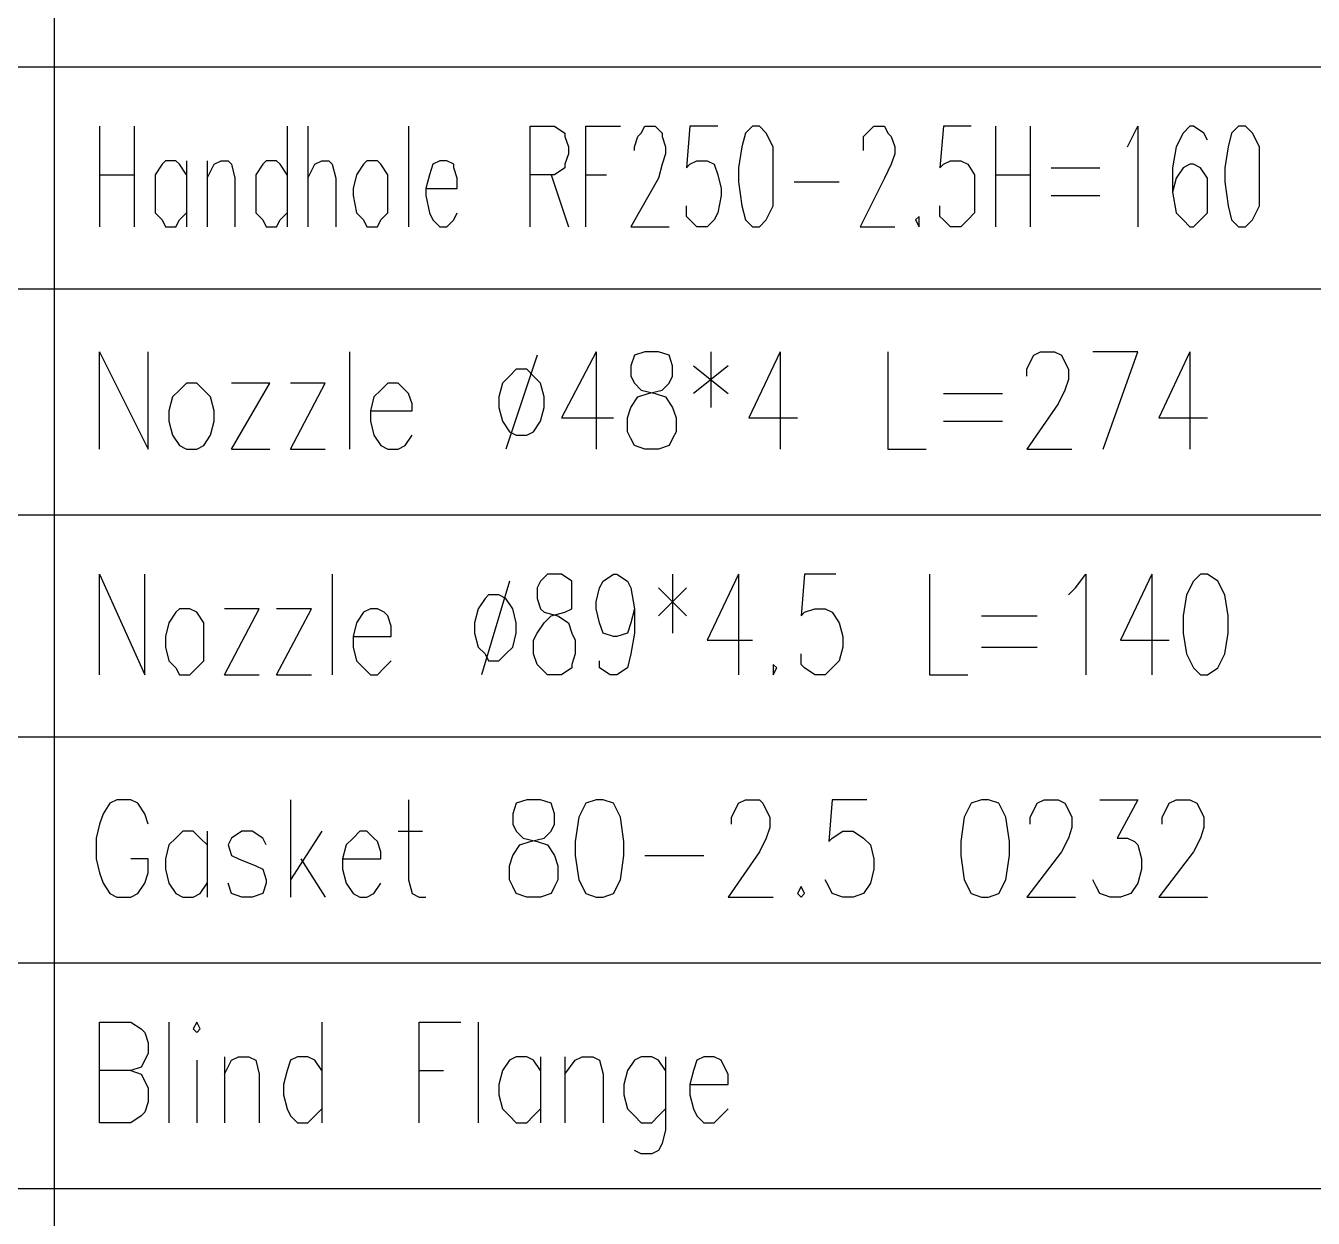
# Model space of a CAD drawing. Extents: x 0.28 to 3.47, y 0.29 to 4.81.
# Drawn here: x 2.6998 to 2.947, y 1.2483 to 1.4773 of the extents above; entities that cross this region are included whole.
import ezdxf

# ---------------------------------------------------------------- set-up
doc = ezdxf.new("R2010")
doc.units = 0
doc.header["$MEASUREMENT"] = 0
doc.linetypes.add('AUSGEZOGEN', pattern=[0])
doc.layers.get('0').update_dxf_attribs({"linetype": 'AUSGEZOGEN'})

msp = doc.modelspace()

# ---------------------------------------------------------------- linework, layer by layer
for points in [[(2.70533, 1.46933), (2.70533, 1.51267)], [(3.42067, 1.46933), (2.45267, 1.46933)], [(2.70533, 1.42667), (2.70533, 1.46933)], [(2.714, 1.458), (2.714, 1.43867)], [(2.72067, 1.458), (2.72067, 1.43867)], [(2.75, 1.458), (2.75, 1.43867)], [(2.754, 1.458), (2.754, 1.43867)], [(2.77333, 1.458), (2.77333, 1.43867)], [(2.79667, 1.43867), (2.79667, 1.458), (2.79667, 1.458), (2.80133, 1.458), (2.80133, 1.458), (2.80333, 1.45667), (2.80333, 1.45667), (2.80333, 1.456), (2.80333, 1.456), (2.804, 1.454), (2.804, 1.454), (2.804, 1.45267), (2.804, 1.45267), (2.80333, 1.45067), (2.80333, 1.45067), (2.80333, 1.45), (2.80333, 1.45), (2.80133, 1.44867), (2.80133, 1.44867), (2.79667, 1.44867)], [(2.80733, 1.43867), (2.80733, 1.458), (2.80733, 1.458), (2.814, 1.458)], [(2.81667, 1.45333), (2.81667, 1.454), (2.81667, 1.454), (2.81733, 1.456), (2.81733, 1.456), (2.818, 1.45667), (2.818, 1.45667), (2.81867, 1.458), (2.81867, 1.458), (2.82067, 1.458), (2.82067, 1.458), (2.822, 1.45667), (2.822, 1.45667), (2.822, 1.456), (2.822, 1.456), (2.82267, 1.454), (2.82267, 1.454), (2.82267, 1.45267), (2.82267, 1.45267), (2.822, 1.45067), (2.822, 1.45067), (2.82133, 1.448), (2.82133, 1.448), (2.816, 1.43867), (2.816, 1.43867), (2.82333, 1.43867)], [(2.83267, 1.458), (2.82733, 1.458), (2.82733, 1.458), (2.82667, 1.45), (2.82667, 1.45), (2.82733, 1.45067), (2.82733, 1.45067), (2.82867, 1.45133), (2.82867, 1.45133), (2.83067, 1.45133), (2.83067, 1.45133), (2.832, 1.45067), (2.832, 1.45067), (2.83267, 1.44867), (2.83267, 1.44867), (2.83333, 1.446), (2.83333, 1.446), (2.83333, 1.44467), (2.83333, 1.44467), (2.83267, 1.44133), (2.83267, 1.44133), (2.832, 1.44), (2.832, 1.44), (2.83067, 1.43867), (2.83067, 1.43867), (2.82867, 1.43867), (2.82867, 1.43867), (2.82733, 1.44), (2.82733, 1.44), (2.82667, 1.44067), (2.82667, 1.44067), (2.82667, 1.44267)], [(2.83933, 1.458), (2.838, 1.45667), (2.838, 1.45667), (2.83733, 1.454), (2.83733, 1.454), (2.83667, 1.45), (2.83667, 1.45), (2.83667, 1.44733), (2.83667, 1.44733), (2.83733, 1.44267), (2.83733, 1.44267), (2.838, 1.44), (2.838, 1.44), (2.83933, 1.43867), (2.83933, 1.43867), (2.84067, 1.43867), (2.84067, 1.43867), (2.842, 1.44), (2.842, 1.44), (2.84333, 1.44267), (2.84333, 1.44267), (2.84333, 1.454), (2.84333, 1.454), (2.842, 1.45667), (2.842, 1.45667), (2.84067, 1.458), (2.84067, 1.458), (2.83933, 1.458), (2.83933, 1.458)], [(2.86067, 1.45333), (2.86067, 1.456), (2.86067, 1.456), (2.86133, 1.45667), (2.86133, 1.45667), (2.86267, 1.458), (2.86267, 1.458), (2.86467, 1.458), (2.86467, 1.458), (2.86533, 1.45667), (2.86533, 1.45667), (2.866, 1.456), (2.866, 1.456), (2.86667, 1.454), (2.86667, 1.454), (2.86667, 1.45267), (2.86667, 1.45267), (2.866, 1.45067), (2.866, 1.45067), (2.86467, 1.448), (2.86467, 1.448), (2.86, 1.43867), (2.86, 1.43867), (2.86667, 1.43867)], [(2.88133, 1.458), (2.876, 1.458), (2.876, 1.458), (2.87533, 1.45), (2.87533, 1.45), (2.876, 1.45067), (2.876, 1.45067), (2.87733, 1.45133), (2.87733, 1.45133), (2.87933, 1.45133), (2.87933, 1.45133), (2.88067, 1.45067), (2.88067, 1.45067), (2.882, 1.44867), (2.882, 1.44867), (2.882, 1.44133), (2.882, 1.44133), (2.88067, 1.44), (2.88067, 1.44), (2.87933, 1.43867), (2.87933, 1.43867), (2.87733, 1.43867), (2.87733, 1.43867), (2.876, 1.44), (2.876, 1.44), (2.87533, 1.44067), (2.87533, 1.44067), (2.87533, 1.44267)], [(2.886, 1.458), (2.886, 1.43867)], [(2.89267, 1.458), (2.89267, 1.43867)], [(2.91133, 1.454), (2.912, 1.45533), (2.912, 1.45533), (2.91333, 1.458), (2.91333, 1.458), (2.91333, 1.43867)], [(2.92667, 1.45533), (2.926, 1.45667), (2.926, 1.45667), (2.924, 1.458), (2.924, 1.458), (2.92333, 1.458), (2.92333, 1.458), (2.922, 1.45667), (2.922, 1.45667), (2.92067, 1.454), (2.92067, 1.454), (2.92, 1.45), (2.92, 1.45), (2.92, 1.44533), (2.92, 1.44533), (2.92067, 1.44133), (2.92067, 1.44133), (2.922, 1.44), (2.922, 1.44), (2.92333, 1.43867), (2.92333, 1.43867), (2.924, 1.43867), (2.924, 1.43867), (2.92533, 1.44), (2.92533, 1.44), (2.92667, 1.44133), (2.92667, 1.44133), (2.92667, 1.448), (2.92667, 1.448), (2.92533, 1.45), (2.92533, 1.45), (2.924, 1.45067), (2.924, 1.45067), (2.92333, 1.45067), (2.92333, 1.45067), (2.922, 1.45), (2.922, 1.45), (2.92067, 1.448), (2.92067, 1.448), (2.92, 1.44533)], [(2.93267, 1.458), (2.93133, 1.45667), (2.93133, 1.45667), (2.93067, 1.454), (2.93067, 1.454), (2.93, 1.45), (2.93, 1.45), (2.93, 1.44733), (2.93, 1.44733), (2.93067, 1.44267), (2.93067, 1.44267), (2.93133, 1.44), (2.93133, 1.44), (2.93267, 1.43867), (2.93267, 1.43867), (2.934, 1.43867), (2.934, 1.43867), (2.93533, 1.44), (2.93533, 1.44), (2.93667, 1.44267), (2.93667, 1.44267), (2.93667, 1.454), (2.93667, 1.454), (2.93533, 1.45667), (2.93533, 1.45667), (2.934, 1.458), (2.934, 1.458), (2.93267, 1.458), (2.93267, 1.458)], [(2.73067, 1.44867), (2.72933, 1.45067), (2.72933, 1.45067), (2.72867, 1.45133), (2.72867, 1.45133), (2.72667, 1.45133), (2.72667, 1.45133), (2.726, 1.45067), (2.726, 1.45067), (2.72467, 1.44867), (2.72467, 1.44867), (2.72467, 1.44133), (2.72467, 1.44133), (2.726, 1.44), (2.726, 1.44), (2.72667, 1.43867), (2.72667, 1.43867), (2.72867, 1.43867), (2.72867, 1.43867), (2.72933, 1.44), (2.72933, 1.44), (2.73067, 1.44133)], [(2.73067, 1.45133), (2.73067, 1.43867)], [(2.73467, 1.45133), (2.73467, 1.43867)], [(2.73467, 1.448), (2.736, 1.45067), (2.736, 1.45067), (2.73733, 1.45133), (2.73733, 1.45133), (2.73867, 1.45133), (2.73867, 1.45133), (2.73933, 1.45067), (2.73933, 1.45067), (2.74, 1.448), (2.74, 1.448), (2.74, 1.43867)], [(2.75, 1.44867), (2.74867, 1.45067), (2.74867, 1.45067), (2.748, 1.45133), (2.748, 1.45133), (2.746, 1.45133), (2.746, 1.45133), (2.74533, 1.45067), (2.74533, 1.45067), (2.744, 1.44867), (2.744, 1.44867), (2.744, 1.44133), (2.744, 1.44133), (2.74533, 1.44), (2.74533, 1.44), (2.746, 1.43867), (2.746, 1.43867), (2.748, 1.43867), (2.748, 1.43867), (2.74867, 1.44), (2.74867, 1.44), (2.75, 1.44133)], [(2.754, 1.448), (2.75533, 1.45067), (2.75533, 1.45067), (2.75667, 1.45133), (2.75667, 1.45133), (2.758, 1.45133), (2.758, 1.45133), (2.75867, 1.45067), (2.75867, 1.45067), (2.75933, 1.448), (2.75933, 1.448), (2.75933, 1.43867)], [(2.76533, 1.45133), (2.76467, 1.45067), (2.76467, 1.45067), (2.76333, 1.44867), (2.76333, 1.44867), (2.76267, 1.446), (2.76267, 1.446), (2.76267, 1.44467), (2.76267, 1.44467), (2.76333, 1.44133), (2.76333, 1.44133), (2.76467, 1.44), (2.76467, 1.44), (2.76533, 1.43867), (2.76533, 1.43867), (2.76733, 1.43867), (2.76733, 1.43867), (2.768, 1.44), (2.768, 1.44), (2.76933, 1.44133), (2.76933, 1.44133), (2.76933, 1.44867), (2.76933, 1.44867), (2.768, 1.45067), (2.768, 1.45067), (2.76733, 1.45133), (2.76733, 1.45133), (2.76533, 1.45133), (2.76533, 1.45133)], [(2.77667, 1.446), (2.78267, 1.446), (2.78267, 1.446), (2.78267, 1.448), (2.78267, 1.448), (2.782, 1.45), (2.782, 1.45), (2.782, 1.45067), (2.782, 1.45067), (2.78067, 1.45133), (2.78067, 1.45133), (2.77933, 1.45133), (2.77933, 1.45133), (2.778, 1.45067), (2.778, 1.45067), (2.77733, 1.44867), (2.77733, 1.44867), (2.77667, 1.446), (2.77667, 1.446), (2.77667, 1.44467), (2.77667, 1.44467), (2.77733, 1.44133), (2.77733, 1.44133), (2.778, 1.44), (2.778, 1.44), (2.77933, 1.43867), (2.77933, 1.43867), (2.78067, 1.43867), (2.78067, 1.43867), (2.782, 1.44), (2.782, 1.44), (2.78267, 1.44133)], [(2.714, 1.44867), (2.72067, 1.44867)], [(2.80067, 1.44867), (2.804, 1.43867)], [(2.80733, 1.44867), (2.81133, 1.44867)], [(2.886, 1.44867), (2.89267, 1.44867)], [(2.89667, 1.45), (2.906, 1.45)], [(2.84733, 1.44733), (2.856, 1.44733)], [(2.89667, 1.44467), (2.906, 1.44467)], [(2.87133, 1.44067), (2.87067, 1.44), (2.87067, 1.44), (2.87133, 1.43867), (2.87133, 1.43867), (2.87133, 1.44067), (2.87133, 1.44067)], [(3.42067, 1.42667), (2.45267, 1.42667)], [(2.70533, 1.38333), (2.70533, 1.42667)], [(2.714, 1.396), (2.714, 1.41467), (2.714, 1.41467), (2.72333, 1.396), (2.72333, 1.396), (2.72333, 1.41467)], [(2.762, 1.41467), (2.762, 1.396)], [(2.798, 1.414), (2.792, 1.396)], [(2.80933, 1.41467), (2.80267, 1.402), (2.80267, 1.402), (2.81267, 1.402)], [(2.80933, 1.41467), (2.80933, 1.396)], [(2.81867, 1.41467), (2.81667, 1.414), (2.81667, 1.414), (2.816, 1.412), (2.816, 1.412), (2.816, 1.41), (2.816, 1.41), (2.81667, 1.40867), (2.81667, 1.40867), (2.818, 1.40733), (2.818, 1.40733), (2.82067, 1.40667), (2.82067, 1.40667), (2.82267, 1.406), (2.82267, 1.406), (2.824, 1.404), (2.824, 1.404), (2.82467, 1.402), (2.82467, 1.402), (2.82467, 1.39933), (2.82467, 1.39933), (2.824, 1.398), (2.824, 1.398), (2.82333, 1.39667), (2.82333, 1.39667), (2.82133, 1.396), (2.82133, 1.396), (2.81867, 1.396), (2.81867, 1.396), (2.81667, 1.39667), (2.81667, 1.39667), (2.816, 1.398), (2.816, 1.398), (2.81533, 1.39933), (2.81533, 1.39933), (2.81533, 1.402), (2.81533, 1.402), (2.816, 1.404), (2.816, 1.404), (2.81733, 1.406), (2.81733, 1.406), (2.81933, 1.40667), (2.81933, 1.40667), (2.822, 1.40733), (2.822, 1.40733), (2.82333, 1.40867), (2.82333, 1.40867), (2.824, 1.41), (2.824, 1.41), (2.824, 1.412), (2.824, 1.412), (2.82333, 1.414), (2.82333, 1.414), (2.82133, 1.41467), (2.82133, 1.41467), (2.81867, 1.41467), (2.81867, 1.41467)], [(2.83133, 1.41467), (2.83133, 1.404)], [(2.84467, 1.41467), (2.83867, 1.402), (2.83867, 1.402), (2.848, 1.402)], [(2.84467, 1.41467), (2.84467, 1.396)], [(2.86533, 1.41467), (2.86533, 1.396), (2.86533, 1.396), (2.87267, 1.396)], [(2.892, 1.41), (2.892, 1.41133), (2.892, 1.41133), (2.89267, 1.41267), (2.89267, 1.41267), (2.89333, 1.414), (2.89333, 1.414), (2.89467, 1.41467), (2.89467, 1.41467), (2.89733, 1.41467), (2.89733, 1.41467), (2.89867, 1.414), (2.89867, 1.414), (2.89933, 1.41267), (2.89933, 1.41267), (2.9, 1.41133), (2.9, 1.41133), (2.9, 1.40933), (2.9, 1.40933), (2.89933, 1.40733), (2.89933, 1.40733), (2.898, 1.40467), (2.898, 1.40467), (2.892, 1.396), (2.892, 1.396), (2.90067, 1.396)], [(2.90667, 1.396), (2.91333, 1.41467), (2.91333, 1.41467), (2.90467, 1.41467)], [(2.92333, 1.41467), (2.91733, 1.402), (2.91733, 1.402), (2.92667, 1.402)], [(2.92333, 1.41467), (2.92333, 1.396)], [(2.794, 1.41133), (2.79267, 1.41), (2.79267, 1.41), (2.79133, 1.40867), (2.79133, 1.40867), (2.79067, 1.406), (2.79067, 1.406), (2.79067, 1.404), (2.79067, 1.404), (2.79133, 1.40133), (2.79133, 1.40133), (2.79267, 1.39933), (2.79267, 1.39933), (2.794, 1.39867), (2.794, 1.39867), (2.796, 1.39867), (2.796, 1.39867), (2.79733, 1.39933), (2.79733, 1.39933), (2.79867, 1.40133), (2.79867, 1.40133), (2.79933, 1.404), (2.79933, 1.404), (2.79933, 1.406), (2.79933, 1.406), (2.79867, 1.40867), (2.79867, 1.40867), (2.79733, 1.41), (2.79733, 1.41), (2.796, 1.41133), (2.796, 1.41133), (2.794, 1.41133), (2.794, 1.41133)], [(2.828, 1.412), (2.83467, 1.40667)], [(2.83467, 1.412), (2.828, 1.40667)], [(2.73067, 1.40867), (2.72933, 1.40733), (2.72933, 1.40733), (2.728, 1.406), (2.728, 1.406), (2.72733, 1.40333), (2.72733, 1.40333), (2.72733, 1.40133), (2.72733, 1.40133), (2.728, 1.39867), (2.728, 1.39867), (2.72933, 1.39667), (2.72933, 1.39667), (2.73067, 1.396), (2.73067, 1.396), (2.73267, 1.396), (2.73267, 1.396), (2.734, 1.39667), (2.734, 1.39667), (2.73533, 1.39867), (2.73533, 1.39867), (2.736, 1.40133), (2.736, 1.40133), (2.736, 1.40333), (2.736, 1.40333), (2.73533, 1.406), (2.73533, 1.406), (2.734, 1.40733), (2.734, 1.40733), (2.73267, 1.40867), (2.73267, 1.40867), (2.73067, 1.40867), (2.73067, 1.40867)], [(2.73933, 1.396), (2.74667, 1.40867), (2.74667, 1.40867), (2.73933, 1.40867)], [(2.75067, 1.396), (2.75733, 1.40867), (2.75733, 1.40867), (2.75067, 1.40867)], [(2.766, 1.40333), (2.774, 1.40333), (2.774, 1.40333), (2.774, 1.40467), (2.774, 1.40467), (2.77333, 1.40667), (2.77333, 1.40667), (2.77267, 1.40733), (2.77267, 1.40733), (2.77133, 1.40867), (2.77133, 1.40867), (2.76933, 1.40867), (2.76933, 1.40867), (2.768, 1.40733), (2.768, 1.40733), (2.76667, 1.406), (2.76667, 1.406), (2.766, 1.40333), (2.766, 1.40333), (2.766, 1.40133), (2.766, 1.40133), (2.76667, 1.39867), (2.76667, 1.39867), (2.768, 1.39667), (2.768, 1.39667), (2.76933, 1.396), (2.76933, 1.396), (2.77133, 1.396), (2.77133, 1.396), (2.77267, 1.39667), (2.77267, 1.39667), (2.774, 1.39867)], [(2.876, 1.40667), (2.88733, 1.40667)], [(2.876, 1.40133), (2.88733, 1.40133)], [(2.73933, 1.396), (2.74667, 1.396)], [(2.75067, 1.396), (2.75733, 1.396)], [(3.42067, 1.38333), (2.45267, 1.38333)], [(2.70533, 1.34067), (2.70533, 1.38333)], [(2.714, 1.35267), (2.714, 1.372), (2.714, 1.372), (2.72267, 1.35267), (2.72267, 1.35267), (2.72267, 1.372)], [(2.75867, 1.372), (2.75867, 1.35267)], [(2.8, 1.372), (2.79867, 1.37067), (2.79867, 1.37067), (2.798, 1.36933), (2.798, 1.36933), (2.798, 1.36733), (2.798, 1.36733), (2.79867, 1.36533), (2.79867, 1.36533), (2.79933, 1.36467), (2.79933, 1.36467), (2.802, 1.364), (2.802, 1.364), (2.804, 1.36267), (2.804, 1.36267), (2.80467, 1.36067), (2.80467, 1.36067), (2.80533, 1.35933), (2.80533, 1.35933), (2.80533, 1.35667), (2.80533, 1.35667), (2.80467, 1.35467), (2.80467, 1.35467), (2.80467, 1.354), (2.80467, 1.354), (2.80267, 1.35267), (2.80267, 1.35267), (2.8, 1.35267), (2.8, 1.35267), (2.79867, 1.354), (2.79867, 1.354), (2.798, 1.35467), (2.798, 1.35467), (2.79733, 1.35667), (2.79733, 1.35667), (2.79733, 1.35933), (2.79733, 1.35933), (2.798, 1.36067), (2.798, 1.36067), (2.79933, 1.36267), (2.79933, 1.36267), (2.80067, 1.364), (2.80067, 1.364), (2.80333, 1.36467), (2.80333, 1.36467), (2.80467, 1.36533), (2.80467, 1.36533), (2.80467, 1.37067), (2.80467, 1.37067), (2.80267, 1.372), (2.80267, 1.372), (2.8, 1.372), (2.8, 1.372)], [(2.81667, 1.36533), (2.816, 1.36267), (2.816, 1.36267), (2.81533, 1.36067), (2.81533, 1.36067), (2.81333, 1.36), (2.81333, 1.36), (2.81267, 1.36), (2.81267, 1.36), (2.81067, 1.36067), (2.81067, 1.36067), (2.81, 1.36267), (2.81, 1.36267), (2.80933, 1.36533), (2.80933, 1.36533), (2.80933, 1.36667), (2.80933, 1.36667), (2.81, 1.36933), (2.81, 1.36933), (2.81067, 1.37067), (2.81067, 1.37067), (2.81267, 1.372), (2.81267, 1.372), (2.81333, 1.372), (2.81333, 1.372), (2.81533, 1.37067), (2.81533, 1.37067), (2.816, 1.36933), (2.816, 1.36933), (2.81667, 1.36533), (2.81667, 1.36533), (2.81667, 1.36067), (2.81667, 1.36067), (2.816, 1.35667), (2.816, 1.35667), (2.81533, 1.354), (2.81533, 1.354), (2.81333, 1.35267), (2.81333, 1.35267), (2.812, 1.35267), (2.812, 1.35267), (2.81, 1.354), (2.81, 1.354), (2.81, 1.35533)], [(2.824, 1.372), (2.824, 1.36067)], [(2.83667, 1.372), (2.83067, 1.35933), (2.83067, 1.35933), (2.83933, 1.35933)], [(2.83667, 1.372), (2.83667, 1.35267)], [(2.85533, 1.372), (2.84933, 1.372), (2.84933, 1.372), (2.84867, 1.364), (2.84867, 1.364), (2.84933, 1.36467), (2.84933, 1.36467), (2.85133, 1.36533), (2.85133, 1.36533), (2.85333, 1.36533), (2.85333, 1.36533), (2.85467, 1.36467), (2.85467, 1.36467), (2.856, 1.36267), (2.856, 1.36267), (2.85667, 1.36), (2.85667, 1.36), (2.85667, 1.358), (2.85667, 1.358), (2.856, 1.35533), (2.856, 1.35533), (2.85467, 1.354), (2.85467, 1.354), (2.85333, 1.35267), (2.85333, 1.35267), (2.85133, 1.35267), (2.85133, 1.35267), (2.84933, 1.354), (2.84933, 1.354), (2.84867, 1.35467), (2.84867, 1.35467), (2.84867, 1.35667)], [(2.87333, 1.372), (2.87333, 1.35267), (2.87333, 1.35267), (2.88067, 1.35267)], [(2.9, 1.368), (2.90133, 1.36933), (2.90133, 1.36933), (2.90333, 1.372), (2.90333, 1.372), (2.90333, 1.35267)], [(2.916, 1.372), (2.91, 1.35933), (2.91, 1.35933), (2.91933, 1.35933)], [(2.916, 1.372), (2.916, 1.35267)], [(2.92533, 1.372), (2.924, 1.37067), (2.924, 1.37067), (2.92267, 1.368), (2.92267, 1.368), (2.922, 1.364), (2.922, 1.364), (2.922, 1.36067), (2.922, 1.36067), (2.92267, 1.35667), (2.92267, 1.35667), (2.924, 1.354), (2.924, 1.354), (2.92533, 1.35267), (2.92533, 1.35267), (2.92667, 1.35267), (2.92667, 1.35267), (2.92867, 1.354), (2.92867, 1.354), (2.93, 1.35667), (2.93, 1.35667), (2.93067, 1.36067), (2.93067, 1.36067), (2.93067, 1.364), (2.93067, 1.364), (2.93, 1.368), (2.93, 1.368), (2.92867, 1.37067), (2.92867, 1.37067), (2.92667, 1.372), (2.92667, 1.372), (2.92533, 1.372), (2.92533, 1.372)], [(2.79267, 1.37067), (2.78733, 1.35267)], [(2.82133, 1.36933), (2.82667, 1.364)], [(2.82667, 1.36933), (2.82133, 1.364)], [(2.78867, 1.368), (2.788, 1.36733), (2.788, 1.36733), (2.78667, 1.36533), (2.78667, 1.36533), (2.786, 1.36267), (2.786, 1.36267), (2.786, 1.36067), (2.786, 1.36067), (2.78667, 1.358), (2.78667, 1.358), (2.788, 1.35667), (2.788, 1.35667), (2.78867, 1.35533), (2.78867, 1.35533), (2.79067, 1.35533), (2.79067, 1.35533), (2.792, 1.35667), (2.792, 1.35667), (2.79333, 1.358), (2.79333, 1.358), (2.794, 1.36067), (2.794, 1.36067), (2.794, 1.36267), (2.794, 1.36267), (2.79333, 1.36533), (2.79333, 1.36533), (2.792, 1.36733), (2.792, 1.36733), (2.79067, 1.368), (2.79067, 1.368), (2.78867, 1.368), (2.78867, 1.368)], [(2.72933, 1.36533), (2.72867, 1.36467), (2.72867, 1.36467), (2.72733, 1.36267), (2.72733, 1.36267), (2.72667, 1.36), (2.72667, 1.36), (2.72667, 1.358), (2.72667, 1.358), (2.72733, 1.35533), (2.72733, 1.35533), (2.72867, 1.354), (2.72867, 1.354), (2.72933, 1.35267), (2.72933, 1.35267), (2.73133, 1.35267), (2.73133, 1.35267), (2.73267, 1.354), (2.73267, 1.354), (2.734, 1.35533), (2.734, 1.35533), (2.734, 1.36267), (2.734, 1.36267), (2.73267, 1.36467), (2.73267, 1.36467), (2.73133, 1.36533), (2.73133, 1.36533), (2.72933, 1.36533), (2.72933, 1.36533)], [(2.738, 1.35267), (2.74467, 1.36533), (2.74467, 1.36533), (2.738, 1.36533)], [(2.748, 1.35267), (2.75467, 1.36533), (2.75467, 1.36533), (2.748, 1.36533)], [(2.76267, 1.36), (2.77, 1.36), (2.77, 1.36), (2.77, 1.362), (2.77, 1.362), (2.76933, 1.364), (2.76933, 1.364), (2.76867, 1.36467), (2.76867, 1.36467), (2.76733, 1.36533), (2.76733, 1.36533), (2.766, 1.36533), (2.766, 1.36533), (2.76467, 1.36467), (2.76467, 1.36467), (2.76333, 1.36267), (2.76333, 1.36267), (2.76267, 1.36), (2.76267, 1.36), (2.76267, 1.358), (2.76267, 1.358), (2.76333, 1.35533), (2.76333, 1.35533), (2.76467, 1.354), (2.76467, 1.354), (2.766, 1.35267), (2.766, 1.35267), (2.76733, 1.35267), (2.76733, 1.35267), (2.76867, 1.354), (2.76867, 1.354), (2.77, 1.35533)], [(2.88333, 1.364), (2.894, 1.364)], [(2.88333, 1.358), (2.894, 1.358)], [(2.84333, 1.35467), (2.84333, 1.35267), (2.84333, 1.35267), (2.844, 1.354), (2.844, 1.354), (2.84333, 1.35467), (2.84333, 1.35467)], [(2.738, 1.35267), (2.74467, 1.35267)], [(2.748, 1.35267), (2.75467, 1.35267)], [(3.42067, 1.34067), (2.45267, 1.34067)], [(2.70533, 1.29733), (2.70533, 1.34067)], [(2.72333, 1.324), (2.72267, 1.326), (2.72267, 1.326), (2.72133, 1.328), (2.72133, 1.328), (2.72, 1.32867), (2.72, 1.32867), (2.71733, 1.32867), (2.71733, 1.32867), (2.716, 1.328), (2.716, 1.328), (2.71467, 1.326), (2.71467, 1.326), (2.714, 1.324), (2.714, 1.324), (2.71333, 1.32133), (2.71333, 1.32133), (2.71333, 1.31733), (2.71333, 1.31733), (2.714, 1.31467), (2.714, 1.31467), (2.71467, 1.31267), (2.71467, 1.31267), (2.716, 1.31067), (2.716, 1.31067), (2.71733, 1.31), (2.71733, 1.31), (2.72, 1.31), (2.72, 1.31), (2.72133, 1.31067), (2.72133, 1.31067), (2.72267, 1.31267), (2.72267, 1.31267), (2.72333, 1.31467), (2.72333, 1.31467), (2.72333, 1.31733), (2.72333, 1.31733), (2.72, 1.31733)], [(2.75067, 1.32867), (2.75067, 1.31)], [(2.77333, 1.32867), (2.77333, 1.31333), (2.77333, 1.31333), (2.774, 1.31067), (2.774, 1.31067), (2.77533, 1.31), (2.77533, 1.31), (2.77667, 1.31)], [(2.796, 1.32867), (2.794, 1.328), (2.794, 1.328), (2.79333, 1.326), (2.79333, 1.326), (2.79333, 1.324), (2.79333, 1.324), (2.794, 1.32267), (2.794, 1.32267), (2.79533, 1.32133), (2.79533, 1.32133), (2.798, 1.32067), (2.798, 1.32067), (2.8, 1.32), (2.8, 1.32), (2.80133, 1.318), (2.80133, 1.318), (2.802, 1.316), (2.802, 1.316), (2.802, 1.31333), (2.802, 1.31333), (2.80133, 1.312), (2.80133, 1.312), (2.80067, 1.31067), (2.80067, 1.31067), (2.79867, 1.31), (2.79867, 1.31), (2.796, 1.31), (2.796, 1.31), (2.794, 1.31067), (2.794, 1.31067), (2.79333, 1.312), (2.79333, 1.312), (2.79267, 1.31333), (2.79267, 1.31333), (2.79267, 1.316), (2.79267, 1.316), (2.79333, 1.318), (2.79333, 1.318), (2.79467, 1.32), (2.79467, 1.32), (2.79667, 1.32067), (2.79667, 1.32067), (2.79933, 1.32133), (2.79933, 1.32133), (2.80067, 1.32267), (2.80067, 1.32267), (2.80133, 1.324), (2.80133, 1.324), (2.80133, 1.326), (2.80133, 1.326), (2.80067, 1.328), (2.80067, 1.328), (2.79867, 1.32867), (2.79867, 1.32867), (2.796, 1.32867), (2.796, 1.32867)], [(2.80933, 1.32867), (2.80733, 1.328), (2.80733, 1.328), (2.806, 1.32533), (2.806, 1.32533), (2.80533, 1.32067), (2.80533, 1.32067), (2.80533, 1.318), (2.80533, 1.318), (2.806, 1.31333), (2.806, 1.31333), (2.80733, 1.31067), (2.80733, 1.31067), (2.80933, 1.31), (2.80933, 1.31), (2.81067, 1.31), (2.81067, 1.31), (2.81267, 1.31067), (2.81267, 1.31067), (2.814, 1.31333), (2.814, 1.31333), (2.81467, 1.318), (2.81467, 1.318), (2.81467, 1.32067), (2.81467, 1.32067), (2.814, 1.32533), (2.814, 1.32533), (2.81267, 1.328), (2.81267, 1.328), (2.81067, 1.32867), (2.81067, 1.32867), (2.80933, 1.32867), (2.80933, 1.32867)], [(2.83533, 1.324), (2.83533, 1.32533), (2.83533, 1.32533), (2.836, 1.32667), (2.836, 1.32667), (2.83667, 1.328), (2.83667, 1.328), (2.838, 1.32867), (2.838, 1.32867), (2.84067, 1.32867), (2.84067, 1.32867), (2.84133, 1.328), (2.84133, 1.328), (2.842, 1.32667), (2.842, 1.32667), (2.84267, 1.32533), (2.84267, 1.32533), (2.84267, 1.32333), (2.84267, 1.32333), (2.842, 1.32133), (2.842, 1.32133), (2.84067, 1.31867), (2.84067, 1.31867), (2.83467, 1.31), (2.83467, 1.31), (2.84333, 1.31)], [(2.86133, 1.32867), (2.85467, 1.32867), (2.85467, 1.32867), (2.854, 1.32067), (2.854, 1.32067), (2.85467, 1.32133), (2.85467, 1.32133), (2.85667, 1.32267), (2.85667, 1.32267), (2.85867, 1.32267), (2.85867, 1.32267), (2.86067, 1.32133), (2.86067, 1.32133), (2.862, 1.32), (2.862, 1.32), (2.86267, 1.31733), (2.86267, 1.31733), (2.86267, 1.31533), (2.86267, 1.31533), (2.862, 1.31267), (2.862, 1.31267), (2.86067, 1.31067), (2.86067, 1.31067), (2.85867, 1.31), (2.85867, 1.31), (2.85667, 1.31), (2.85667, 1.31), (2.85467, 1.31067), (2.85467, 1.31067), (2.854, 1.312), (2.854, 1.312), (2.85333, 1.31333)], [(2.88333, 1.32867), (2.88133, 1.328), (2.88133, 1.328), (2.88, 1.32533), (2.88, 1.32533), (2.87933, 1.32067), (2.87933, 1.32067), (2.87933, 1.318), (2.87933, 1.318), (2.88, 1.31333), (2.88, 1.31333), (2.88133, 1.31067), (2.88133, 1.31067), (2.88333, 1.31), (2.88333, 1.31), (2.88467, 1.31), (2.88467, 1.31), (2.88667, 1.31067), (2.88667, 1.31067), (2.888, 1.31333), (2.888, 1.31333), (2.88867, 1.318), (2.88867, 1.318), (2.88867, 1.32067), (2.88867, 1.32067), (2.888, 1.32533), (2.888, 1.32533), (2.88667, 1.328), (2.88667, 1.328), (2.88467, 1.32867), (2.88467, 1.32867), (2.88333, 1.32867), (2.88333, 1.32867)], [(2.89267, 1.324), (2.89267, 1.32533), (2.89267, 1.32533), (2.89333, 1.32667), (2.89333, 1.32667), (2.894, 1.328), (2.894, 1.328), (2.89533, 1.32867), (2.89533, 1.32867), (2.898, 1.32867), (2.898, 1.32867), (2.89933, 1.328), (2.89933, 1.328), (2.9, 1.32667), (2.9, 1.32667), (2.90067, 1.32533), (2.90067, 1.32533), (2.90067, 1.32333), (2.90067, 1.32333), (2.9, 1.32133), (2.9, 1.32133), (2.89867, 1.31867), (2.89867, 1.31867), (2.892, 1.31), (2.892, 1.31), (2.90133, 1.31)], [(2.906, 1.32867), (2.91333, 1.32867), (2.91333, 1.32867), (2.90933, 1.32133), (2.90933, 1.32133), (2.91133, 1.32133), (2.91133, 1.32133), (2.91267, 1.32067), (2.91267, 1.32067), (2.91333, 1.32), (2.91333, 1.32), (2.914, 1.31733), (2.914, 1.31733), (2.914, 1.31533), (2.914, 1.31533), (2.91333, 1.31267), (2.91333, 1.31267), (2.912, 1.31067), (2.912, 1.31067), (2.91, 1.31), (2.91, 1.31), (2.908, 1.31), (2.908, 1.31), (2.906, 1.31067), (2.906, 1.31067), (2.90533, 1.312), (2.90533, 1.312), (2.90467, 1.31333)], [(2.918, 1.324), (2.918, 1.32533), (2.918, 1.32533), (2.91867, 1.32667), (2.91867, 1.32667), (2.91933, 1.328), (2.91933, 1.328), (2.92067, 1.32867), (2.92067, 1.32867), (2.92333, 1.32867), (2.92333, 1.32867), (2.92467, 1.328), (2.92467, 1.328), (2.92533, 1.32667), (2.92533, 1.32667), (2.926, 1.32533), (2.926, 1.32533), (2.926, 1.32333), (2.926, 1.32333), (2.92533, 1.32133), (2.92533, 1.32133), (2.924, 1.31867), (2.924, 1.31867), (2.91733, 1.31), (2.91733, 1.31), (2.92667, 1.31)], [(2.73467, 1.32), (2.73333, 1.32133), (2.73333, 1.32133), (2.732, 1.32267), (2.732, 1.32267), (2.73, 1.32267), (2.73, 1.32267), (2.72867, 1.32133), (2.72867, 1.32133), (2.72733, 1.32), (2.72733, 1.32), (2.72667, 1.31733), (2.72667, 1.31733), (2.72667, 1.31533), (2.72667, 1.31533), (2.72733, 1.31267), (2.72733, 1.31267), (2.72867, 1.31067), (2.72867, 1.31067), (2.73, 1.31), (2.73, 1.31), (2.732, 1.31), (2.732, 1.31), (2.73333, 1.31067), (2.73333, 1.31067), (2.73467, 1.31267)], [(2.73467, 1.32267), (2.73467, 1.31)], [(2.746, 1.32), (2.74533, 1.32133), (2.74533, 1.32133), (2.74333, 1.32267), (2.74333, 1.32267), (2.74133, 1.32267), (2.74133, 1.32267), (2.73933, 1.32133), (2.73933, 1.32133), (2.73867, 1.32), (2.73867, 1.32), (2.73933, 1.318), (2.73933, 1.318), (2.74067, 1.31733), (2.74067, 1.31733), (2.744, 1.316), (2.744, 1.316), (2.74533, 1.31533), (2.74533, 1.31533), (2.746, 1.31333), (2.746, 1.31333), (2.746, 1.31267), (2.746, 1.31267), (2.74533, 1.31067), (2.74533, 1.31067), (2.74333, 1.31), (2.74333, 1.31), (2.74133, 1.31), (2.74133, 1.31), (2.73933, 1.31067), (2.73933, 1.31067), (2.73867, 1.31267)], [(2.75667, 1.32267), (2.75067, 1.31333)], [(2.76067, 1.31733), (2.768, 1.31733), (2.768, 1.31733), (2.768, 1.31867), (2.768, 1.31867), (2.76733, 1.32067), (2.76733, 1.32067), (2.76667, 1.32133), (2.76667, 1.32133), (2.76533, 1.32267), (2.76533, 1.32267), (2.764, 1.32267), (2.764, 1.32267), (2.76267, 1.32133), (2.76267, 1.32133), (2.76133, 1.32), (2.76133, 1.32), (2.76067, 1.31733), (2.76067, 1.31733), (2.76067, 1.31533), (2.76067, 1.31533), (2.76133, 1.31267), (2.76133, 1.31267), (2.76267, 1.31067), (2.76267, 1.31067), (2.764, 1.31), (2.764, 1.31), (2.76533, 1.31), (2.76533, 1.31), (2.76667, 1.31067), (2.76667, 1.31067), (2.768, 1.31267)], [(2.77133, 1.32267), (2.776, 1.32267)], [(2.81867, 1.318), (2.83, 1.318)], [(2.75267, 1.31733), (2.75733, 1.31)], [(2.84867, 1.312), (2.848, 1.31067), (2.848, 1.31067), (2.84867, 1.31), (2.84867, 1.31), (2.84933, 1.31067), (2.84933, 1.31067), (2.84867, 1.312), (2.84867, 1.312)], [(3.42067, 1.29733), (2.45267, 1.29733)], [(2.70533, 1.254), (2.70533, 1.29733)], [(2.714, 1.26667), (2.714, 1.286), (2.714, 1.286), (2.72, 1.286), (2.72, 1.286), (2.722, 1.28467), (2.722, 1.28467), (2.72267, 1.284), (2.72267, 1.284), (2.72333, 1.282), (2.72333, 1.282), (2.72333, 1.28), (2.72333, 1.28), (2.72267, 1.27867), (2.72267, 1.27867), (2.722, 1.27733), (2.722, 1.27733), (2.72, 1.27667), (2.72, 1.27667), (2.714, 1.27667)], [(2.72733, 1.286), (2.72733, 1.26667)], [(2.732, 1.28467), (2.73267, 1.284), (2.73267, 1.284), (2.73333, 1.28467), (2.73333, 1.28467), (2.73267, 1.286), (2.73267, 1.286), (2.732, 1.28467), (2.732, 1.28467)], [(2.75667, 1.286), (2.75667, 1.26667)], [(2.77533, 1.26667), (2.77533, 1.286), (2.77533, 1.286), (2.78333, 1.286)], [(2.78667, 1.286), (2.78667, 1.26667)], [(2.73267, 1.27867), (2.73267, 1.26667)], [(2.738, 1.27933), (2.738, 1.26667)], [(2.738, 1.276), (2.73933, 1.27867), (2.73933, 1.27867), (2.74067, 1.27933), (2.74067, 1.27933), (2.74267, 1.27933), (2.74267, 1.27933), (2.744, 1.27867), (2.744, 1.27867), (2.74467, 1.276), (2.74467, 1.276), (2.74467, 1.26667)], [(2.75667, 1.27667), (2.75533, 1.27867), (2.75533, 1.27867), (2.754, 1.27933), (2.754, 1.27933), (2.752, 1.27933), (2.752, 1.27933), (2.75067, 1.27867), (2.75067, 1.27867), (2.75, 1.27667), (2.75, 1.27667), (2.74933, 1.274), (2.74933, 1.274), (2.74933, 1.272), (2.74933, 1.272), (2.75, 1.26933), (2.75, 1.26933), (2.75067, 1.268), (2.75067, 1.268), (2.752, 1.26667), (2.752, 1.26667), (2.754, 1.26667), (2.754, 1.26667), (2.75533, 1.268), (2.75533, 1.268), (2.75667, 1.26933)], [(2.79867, 1.27667), (2.79733, 1.27867), (2.79733, 1.27867), (2.796, 1.27933), (2.796, 1.27933), (2.794, 1.27933), (2.794, 1.27933), (2.79267, 1.27867), (2.79267, 1.27867), (2.79133, 1.27667), (2.79133, 1.27667), (2.79067, 1.274), (2.79067, 1.274), (2.79067, 1.272), (2.79067, 1.272), (2.79133, 1.26933), (2.79133, 1.26933), (2.79267, 1.268), (2.79267, 1.268), (2.794, 1.26667), (2.794, 1.26667), (2.796, 1.26667), (2.796, 1.26667), (2.79733, 1.268), (2.79733, 1.268), (2.79867, 1.26933)], [(2.79867, 1.27933), (2.79867, 1.26667)], [(2.80333, 1.27933), (2.80333, 1.26667)], [(2.80333, 1.276), (2.80533, 1.27867), (2.80533, 1.27867), (2.80667, 1.27933), (2.80667, 1.27933), (2.80867, 1.27933), (2.80867, 1.27933), (2.81, 1.27867), (2.81, 1.27867), (2.81067, 1.276), (2.81067, 1.276), (2.81067, 1.26667)], [(2.82267, 1.27667), (2.82133, 1.27867), (2.82133, 1.27867), (2.82, 1.27933), (2.82, 1.27933), (2.818, 1.27933), (2.818, 1.27933), (2.81667, 1.27867), (2.81667, 1.27867), (2.81533, 1.27667), (2.81533, 1.27667), (2.81467, 1.274), (2.81467, 1.274), (2.81467, 1.272), (2.81467, 1.272), (2.81533, 1.26933), (2.81533, 1.26933), (2.81667, 1.268), (2.81667, 1.268), (2.818, 1.26667), (2.818, 1.26667), (2.82, 1.26667), (2.82, 1.26667), (2.82133, 1.268), (2.82133, 1.268), (2.82267, 1.26933)], [(2.82267, 1.27933), (2.82267, 1.26533), (2.82267, 1.26533), (2.822, 1.26267), (2.822, 1.26267), (2.82133, 1.26133), (2.82133, 1.26133), (2.82, 1.26067), (2.82, 1.26067), (2.818, 1.26067), (2.818, 1.26067), (2.81667, 1.26133)], [(2.82733, 1.274), (2.83467, 1.274), (2.83467, 1.274), (2.83467, 1.276), (2.83467, 1.276), (2.834, 1.27733), (2.834, 1.27733), (2.83333, 1.27867), (2.83333, 1.27867), (2.832, 1.27933), (2.832, 1.27933), (2.83, 1.27933), (2.83, 1.27933), (2.82867, 1.27867), (2.82867, 1.27867), (2.828, 1.27667), (2.828, 1.27667), (2.82733, 1.274), (2.82733, 1.274), (2.82733, 1.272), (2.82733, 1.272), (2.828, 1.26933), (2.828, 1.26933), (2.82867, 1.268), (2.82867, 1.268), (2.83, 1.26667), (2.83, 1.26667), (2.832, 1.26667), (2.832, 1.26667), (2.83333, 1.268), (2.83333, 1.268), (2.83467, 1.26933)], [(2.72, 1.27667), (2.722, 1.276), (2.722, 1.276), (2.72267, 1.27467), (2.72267, 1.27467), (2.72333, 1.27333), (2.72333, 1.27333), (2.72333, 1.27067), (2.72333, 1.27067), (2.72267, 1.26867), (2.72267, 1.26867), (2.722, 1.268), (2.722, 1.268), (2.72, 1.26667), (2.72, 1.26667), (2.714, 1.26667)], [(2.77533, 1.27667), (2.78, 1.27667)], [(3.42067, 1.254), (2.45267, 1.254)], [(2.70533, 1.21133), (2.70533, 1.254)]]:
    msp.add_lwpolyline(points)

doc.saveas('drawing.dxf')
